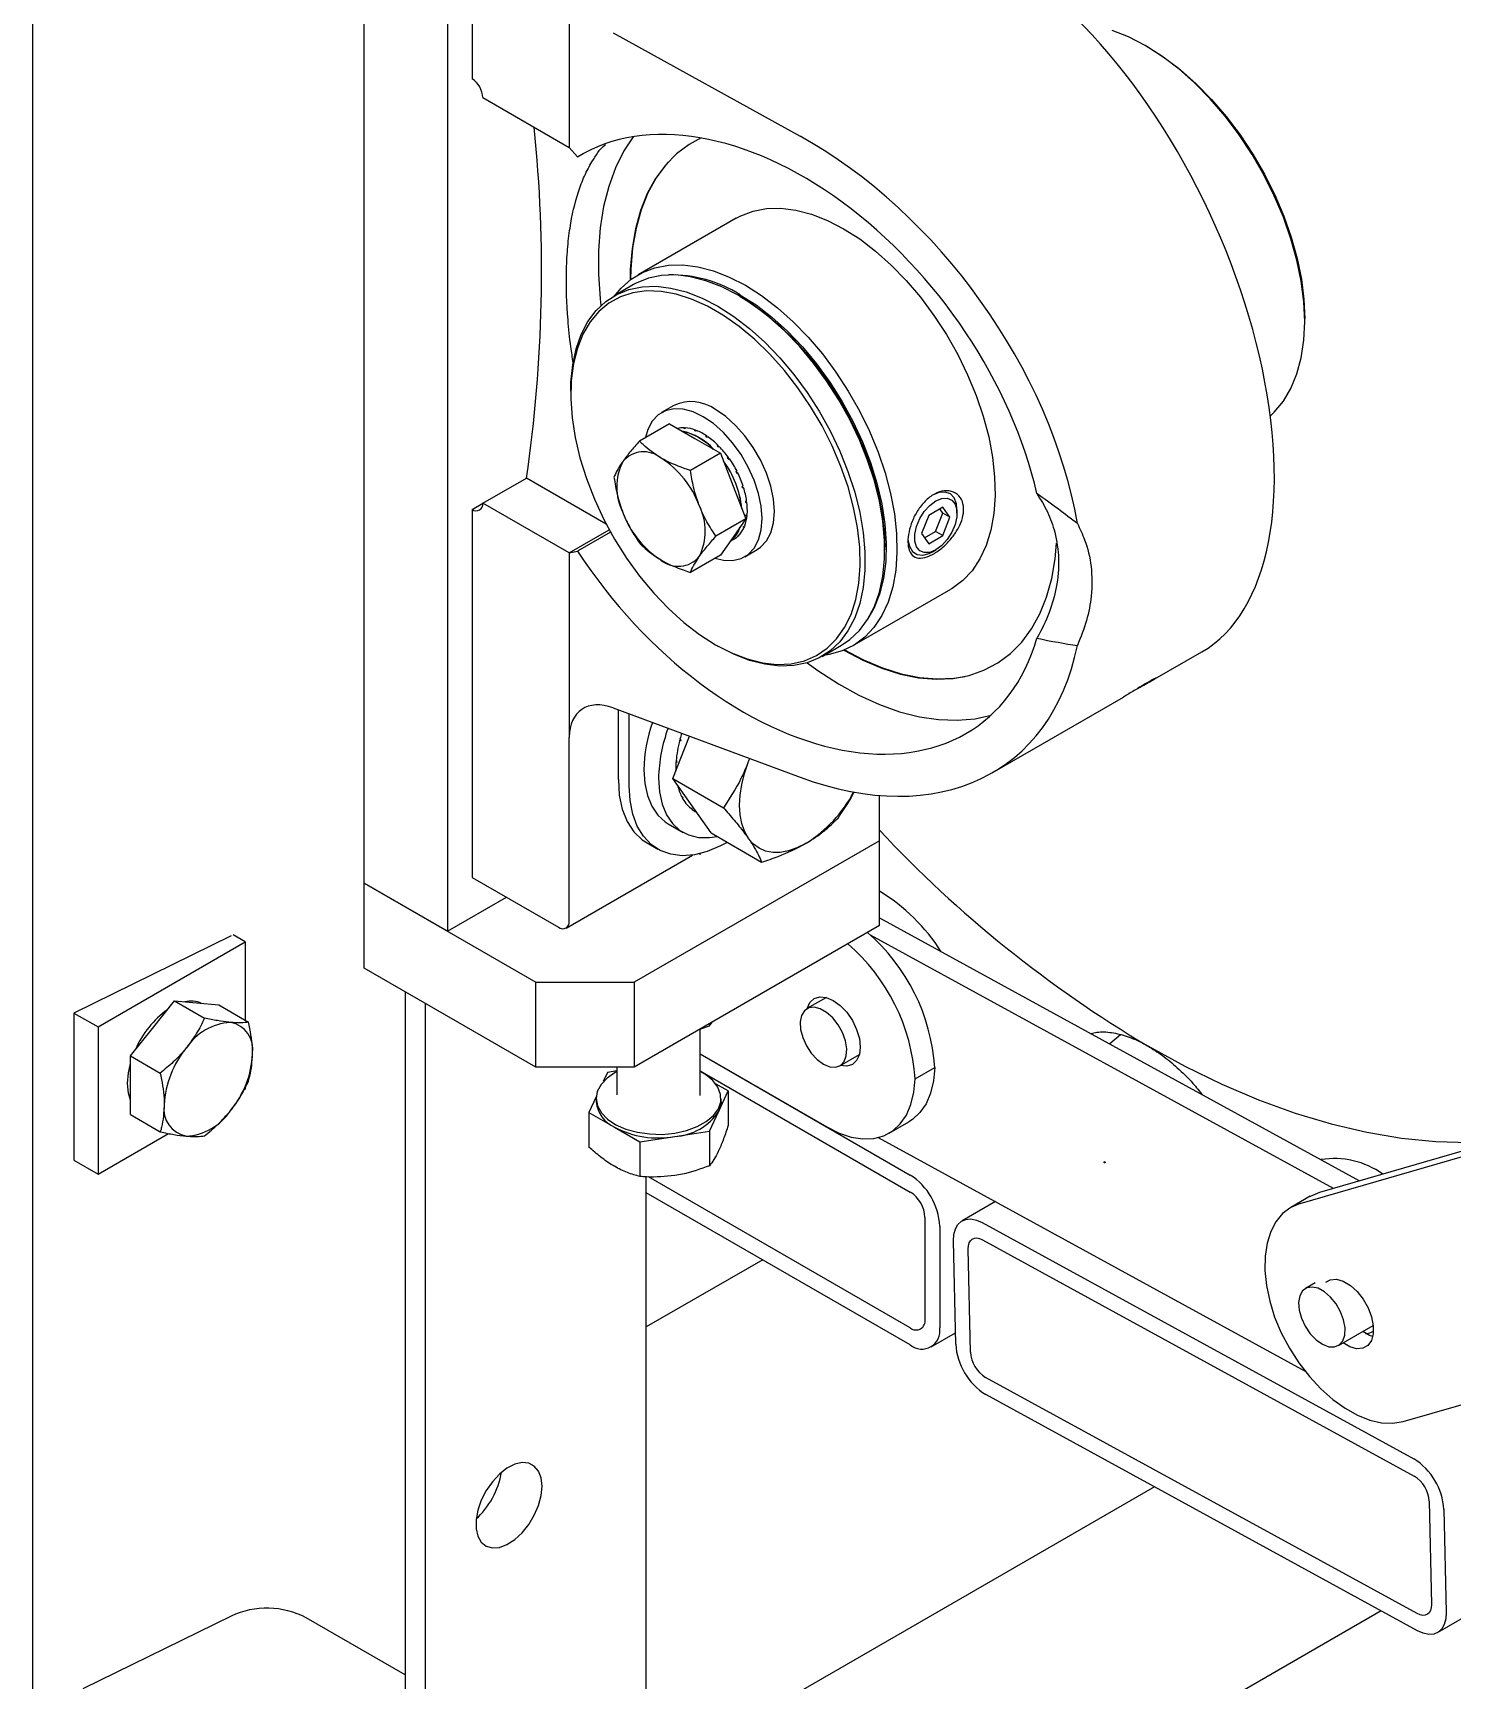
# Model space of a CAD drawing. Header units: millimetres. Extents: x 0 to 11880, y 0 to 8400.
# Drawn here: x 4845.3 to 5049.8, y 375.3 to 612.7 of the extents above; entities that cross this region are included whole.
import ezdxf

# ---------------------------------------------------------------- set-up
doc = ezdxf.new("R2010")
doc.units = ezdxf.units.MM
doc.header["$LTSCALE"] = 20

msp = doc.modelspace()

# ---------------------------------------------------------------- linework, layer by layer
at = {"color": 7, "linetype": 'Continuous', "lineweight": 25}
for p, q in [((4845.28, 332.28), (4845.28, 854.87)), ((4845.28, 375.15), (4845.28, 777.3)), ((4893.01, 490.17), (4893.01, 669.81)), ((4905.03, 662.87), (4905.03, 483.23)), ((4908.57, 659.19), (4908.57, 606.12)), ((4922.57, 622.82), (4922.57, 596.24)), ((4928.88, 612.75), (4955.85, 597.85)), ((5005.94, 610.73), (5005.58, 610.93)), ((4910.12, 603.42), (4922.57, 596.24)), ((4923.76, 594.89), (4922.57, 596.24)), ((4923.76, 594.89), (4924.59, 595.37)), ((4946.64, 586.05), (4932.5, 577.89)), ((4931.82, 576.46), (4928.99, 574.82)), ((4947.18, 574.77), (4946.82, 574.97)), ((5028.56, 571.13), (5028.56, 571.54)), ((4922.78, 561.09), (4922.78, 560.68)), ((4937.64, 559.03), (4935.87, 558.01)), ((4936.99, 556.39), (4932.68, 553.91)), ((4936.99, 556.39), (4940.67, 554.27)), ((4939.02, 555.75), (4939.16, 555.83)), ((4939.2, 555.77), (4939.16, 555.83)), ((4939.16, 555.74), (4939.3, 555.82)), ((4940.6, 555.42), (4940.74, 555.5)), ((4940.67, 554.27), (4944.34, 552.15)), ((4940.79, 555.38), (4940.74, 555.5)), ((4940.75, 555.36), (4940.89, 555.44)), ((4942.26, 554.55), (4942.4, 554.63)), ((4942.44, 554.46), (4942.4, 554.63)), ((4942.41, 554.45), (4942.55, 554.53)), ((4944.34, 552.15), (4940.03, 549.66)), ((4943.89, 553.21), (4944.03, 553.29)), ((4944.03, 553.06), (4944.03, 553.29)), ((4944.03, 553.06), (4944.17, 553.14)), ((4944.34, 552.15), (4946.18, 547.42)), ((4945.36, 551.47), (4945.5, 551.55)), ((4945.45, 551.35), (4945.5, 551.55)), ((4945.48, 551.3), (4945.63, 551.38)), ((4910.12, 544.96), (4916.39, 548.58)), ((4927.89, 541.94), (4916.39, 548.58)), ((4946.59, 549.47), (4946.73, 549.55)), ((4946.63, 549.4), (4946.73, 549.55)), ((4946.69, 549.28), (4946.83, 549.36)), ((4946.18, 547.42), (4948.02, 542.68)), ((4947.49, 547.34), (4947.63, 547.42)), ((4947.49, 547.34), (4947.63, 547.42)), ((4947.55, 547.14), (4947.69, 547.23)), ((4908.57, 544.06), (4910.12, 544.96)), ((4908.57, 544.06), (4908.57, 490.99)), ((4922.57, 537.78), (4910.12, 544.96)), ((4947.99, 545.22), (4948.13, 545.3)), ((4948.16, 545.12), (4948.01, 545.1)), ((4948.02, 545.03), (4948.16, 545.12)), ((4976.41, 544.37), (4974.37, 543.19)), ((4976.39, 543.52), (4975.97, 544.12)), ((4977.43, 542.92), (4976.41, 544.37)), ((4978.44, 543.5), (4978.44, 544.06)), ((4948.02, 542.68), (4943.71, 540.19)), ((4948.02, 542.68), (4946.18, 540.07)), ((4947.66, 541.46), (4947.8, 541.54)), ((4947.72, 541.59), (4947.86, 541.67)), ((4947.8, 541.54), (4947.72, 541.59)), ((4948.06, 543.09), (4948.2, 543.18)), ((4948.07, 543.26), (4948.21, 543.34)), ((4948.2, 543.18), (4948.07, 543.21)), ((4974.37, 543.19), (4973.35, 540.56)), ((4975.36, 540.89), (4976.39, 543.52)), ((4977.43, 542.92), (4976.39, 543.52)), ((4976.41, 540.29), (4977.43, 542.92)), ((4922.57, 537.78), (4928.33, 541.1)), ((4928.52, 540.77), (4923.76, 538.02)), ((4946.18, 540.07), (4944.34, 537.45)), ((4945.76, 539.47), (4946.37, 539.82)), ((4946.87, 540.23), (4947.01, 540.31)), ((4946.95, 540.32), (4947.1, 540.41)), ((4947.01, 540.31), (4946.98, 540.34)), ((4973.35, 540.56), (4974.37, 539.11)), ((4973.76, 539.97), (4975.36, 540.89)), ((4974.37, 539.11), (4976.41, 540.29)), ((4976.41, 540.29), (4975.36, 540.89)), ((4922.57, 537.78), (4923.76, 538.02)), ((4922.57, 537.78), (4922.57, 511.19)), ((4944.34, 537.45), (4940.03, 534.97)), ((4947.87, 537.23), (4949.64, 538.25)), ((4968.03, 538.23), (4968.03, 538.64)), ((4974.91, 537.93), (4975.39, 538.21)), ((4963.4, 524.37), (4977.54, 532.53)), ((4943.63, 524.55), (4943.99, 524.35)), ((4958.99, 522.86), (4961.82, 524.49)), ((5006.63, 519.42), (5013.72, 523.51)), ((5004.5, 518.25), (5004.85, 518.44)), ((4928.88, 515.44), (4955.85, 505.44)), ((4983.52, 506.08), (5002.43, 517)), ((4929.64, 505.11), (4929.64, 515.16)), ((4931.19, 504.21), (4931.19, 514.58)), ((4922.57, 484.7), (4922.57, 511.19)), ((4937.49, 505.24), (4939.87, 511.37)), ((4938.66, 510.85), (4938.47, 510.74)), ((4938.61, 510.66), (4938.47, 510.74)), ((4938.66, 510.85), (4938.52, 510.94)), ((4938.07, 507.74), (4937.94, 507.63)), ((4938.08, 507.54), (4937.94, 507.63)), ((4938.1, 507.73), (4937.96, 507.81)), ((4948.34, 507.55), (4948.42, 507.75)), ((4948.55, 508.15), (4948.42, 507.75)), ((4948.42, 507.75), (4948.58, 508.14)), ((4937.49, 505.24), (4944.77, 501.04)), ((4943.01, 497.4), (4937.49, 505.24)), ((4938.9, 502.56), (4938.76, 502.64)), ((4938.86, 502.59), (4938.83, 502.52)), ((4938.97, 502.44), (4938.83, 502.52)), ((4967.26, 496.29), (4967.26, 502.81)), ((4936.84, 498.72), (4938.96, 497.49)), ((4940.22, 500.88), (4940.08, 500.96)), ((4940.18, 500.9), (4940.18, 500.88)), ((4940.32, 500.8), (4940.18, 500.88)), ((4940.71, 500.52), (4940.88, 500.43)), ((4943.01, 497.4), (4950.28, 493.2)), ((4948.42, 496.57), (4948.34, 496.68)), ((4922.11, 483.69), (4940.34, 494.22)), ((4967.26, 496.29), (4931.9, 475.88)), ((4933.78, 495.96), (4935.34, 495.06)), ((4941.44, 494.25), (4941.44, 494.43)), ((4956.73, 495.93), (4956.57, 495.84)), ((4967.26, 484.04), (4967.26, 496.29)), ((4905.03, 483.23), (4893.01, 490.17)), ((4893.01, 490.17), (4917.76, 475.88)), ((4893.01, 477.92), (4893.01, 490.17)), ((4908.57, 490.99), (4921.01, 483.8)), ((4905.03, 483.23), (4913.52, 488.13)), ((4967.26, 485.17), (5036.47, 447.27)), ((4873.82, 482.57), (4851.19, 471.44)), ((4875.87, 481.69), (4874.11, 482.7)), ((4967.26, 484.04), (4931.9, 463.63)), ((4965.95, 482.71), (5032.66, 446.17)), ((4854.66, 469.44), (4875.87, 481.69)), ((4875.87, 481.69), (4875.87, 470.41)), ((4917.76, 463.63), (4893.01, 477.92)), ((4917.76, 475.88), (4931.9, 475.88)), ((4917.76, 463.63), (4917.76, 475.88)), ((4931.9, 475.88), (4931.9, 463.63)), ((4862.51, 469.23), (4865.69, 473.19)), ((4865.69, 473.19), (4870, 470.7)), ((4865.69, 473.19), (4868.87, 472.9)), ((4868.87, 472.9), (4872.05, 472.62)), ((4872.05, 472.62), (4876.36, 470.13)), ((4898.9, 474.52), (4898.9, 345.15)), ((4901.85, 342.5), (4901.85, 472.82)), ((4959.62, 473.69), (4956.82, 472.08)), ((4851.19, 471.44), (4851.19, 450.21)), ((4851.19, 471.44), (4854.66, 469.44)), ((4854.66, 469.44), (4854.66, 448.21)), ((4859.32, 465.27), (4862.51, 469.23)), ((4941.37, 469.1), (4942.78, 469.6)), ((4941.44, 459.63), (4941.44, 469.12)), ((4942.78, 469.6), (4943.16, 470.13)), ((4942.78, 469.92), (4942.78, 469.6)), ((5001.99, 468.31), (5000.46, 466.99)), ((4941.44, 465.56), (4971.71, 448.08)), ((4941.44, 465.56), (4959.69, 455.02)), ((4961.57, 463.85), (4964.37, 465.47)), ((4859.32, 465.27), (4863.63, 462.78)), ((4859.32, 461.03), (4859.32, 465.27)), ((4931.9, 463.63), (4917.76, 463.63)), ((4929.44, 463.1), (4928.09, 462.89)), ((4929.44, 463.63), (4929.44, 459.63)), ((4941.44, 463.11), (4971.71, 445.63)), ((4972.41, 461.97), (4975.24, 463.6)), ((4859.32, 456.79), (4859.32, 461.03)), ((4928.09, 462.89), (4927.47, 461.55)), ((4945.47, 460.2), (4943.66, 461.25)), ((5030.72, 445.61), (5086.7, 461.8)), ((4875.68, 460.35), (4875.87, 460.45)), ((4875.87, 460.7), (4875.87, 460.45)), ((4926.44, 459.35), (4925.4, 457.1)), ((4926.44, 459.14), (4926.44, 458.65)), ((4941.43, 459.55), (4941.44, 459.63)), ((4944.13, 457.3), (4945.47, 460.2)), ((4944.44, 458.65), (4944.44, 459.14)), ((4945.47, 460.2), (4945.47, 455.22)), ((5027.89, 443.98), (5083.88, 460.17)), ((4859.32, 456.79), (4863.63, 454.3)), ((4925.4, 457.1), (4925.4, 452.12)), ((4925.4, 457.1), (4929.07, 454.98)), ((4942.78, 454.41), (4944.13, 457.3)), ((4854.66, 448.21), (4864.81, 454.07)), ((4929.07, 454.98), (4932.75, 452.85)), ((4932.75, 452.85), (4937.77, 453.63)), ((4937.77, 453.63), (4942.78, 454.41)), ((4942.78, 454.41), (4942.78, 449.43)), ((4968.68, 454.13), (4971.51, 455.76)), ((4932.75, 452.85), (4932.75, 447.88)), ((4967.09, 453.49), (5028.63, 419.79)), ((4851.19, 450.21), (4854.66, 448.21)), ((4933.67, 360.87), (4933.67, 447.81)), ((4971.71, 426.03), (4933.97, 447.82)), ((4971.71, 423.58), (4933.67, 445.54)), ((4983.98, 444.25), (4979.17, 441.47)), ((5029.36, 445.03), (5026.53, 443.4)), ((4973.83, 441.96), (4973.83, 427.26)), ((4975.95, 440.73), (4975.95, 426.03)), ((4982.06, 441.24), (5044.27, 407.17)), ((4978.26, 423.72), (4977.93, 438.6)), ((4980.38, 422.55), (4980.05, 437.44)), ((4982.12, 438.75), (5044.32, 404.69)), ((4950.44, 435.86), (4933.67, 426.18)), ((5030.06, 432.54), (5028.65, 431.72)), ((5042.75, 412.54), (5098.73, 428.74)), ((4974.71, 423.29), (4978.22, 425.31)), ((5033.4, 423.49), (5038.44, 426.4)), ((5044.76, 384.85), (4982.55, 418.91)), ((5044.81, 382.37), (4982.61, 416.43)), ((5006.89, 403.14), (4901.85, 342.5)), ((5046.5, 401.05), (5046.82, 386.17)), ((5048.62, 399.89), (5048.94, 385.01)), ((5047.7, 382.13), (5070.75, 395.44)), ((5039.55, 385.25), (4901.85, 305.75)), ((4873.82, 384.5), (4852.48, 374)), ((4898.9, 376.04), (4884.67, 384.25))]:
    msp.add_line(p, q, dxfattribs=at)
at = {"color": 7, "linetype": 'Continuous', "lineweight": 25, "flags": 128}
for points in [[(5023.6, 557.52), (5024.17, 558.07), (5025.48, 559.64), (5026.57, 561.48), (5027.44, 563.58), (5028.06, 565.9), (5028.44, 568.43), (5028.56, 571.13), (5028.44, 573.98), (5028.06, 576.94), (5027.44, 579.98), (5026.57, 583.07), (5025.48, 586.18), (5024.17, 589.26), (5022.66, 592.29), (5020.96, 595.24), (5019.09, 598.07), (5017.07, 600.75), (5014.93, 603.24), (5012.68, 605.54), (5010.36, 607.6), (5007.98, 609.4), (5005.58, 610.93), (5003.18, 612.18), (5000.8, 613.11)], [(5005.94, 610.73), (5008.3, 609.22), (5010.64, 607.44), (5012.93, 605.41), (5015.14, 603.16), (5017.25, 600.7), (5019.23, 598.06), (5021.07, 595.28), (5022.75, 592.38), (5024.24, 589.39), (5025.53, 586.35), (5026.61, 583.3), (5027.45, 580.25), (5028.07, 577.26), (5028.44, 574.34), (5028.56, 571.54)], [(4931.77, 597.79), (4930.43, 595.73), (4929.22, 593.3), (4928.25, 590.63), (4927.51, 587.74), (4927.02, 584.66), (4926.77, 581.39), (4926.77, 577.97), (4927.02, 574.42), (4927.13, 573.44)], [(4941.58, 597.61), (4939.86, 596.68), (4938.04, 595.33), (4936.42, 593.68), (4935, 591.76), (4933.81, 589.58), (4932.84, 587.16), (4932.1, 584.51), (4931.61, 581.66), (4931.36, 578.63), (4931.33, 577.1)], [(4936.8, 594.11), (4936.51, 593.78), (4935.09, 591.86), (4933.89, 589.68), (4932.92, 587.25), (4932.19, 584.6), (4931.69, 581.75), (4931.45, 578.71), (4931.41, 577.17)], [(4946.64, 586.05), (4947.27, 586.39), (4949.06, 587.07), (4951, 587.43), (4953.07, 587.48), (4955.23, 587.21), (4957.47, 586.62), (4959.77, 585.72), (4962.09, 584.52)], [(4962.09, 584.52), (4964.42, 583.04), (4966.71, 581.29), (4968.96, 579.29), (4971.12, 577.06), (4973.19, 574.63), (4975.12, 572.02), (4976.91, 569.28), (4978.54, 566.41), (4979.97, 563.47), (4981.21, 560.48), (4982.22, 557.48), (4983.01, 554.5), (4983.56, 551.57), (4983.87, 548.73), (4983.94, 546.01), (4983.75, 543.44), (4983.32, 541.05), (4982.65, 538.87), (4981.74, 536.92), (4980.62, 535.22), (4979.28, 533.79), (4977.75, 532.65), (4977.54, 532.53)], [(4929.25, 574.97), (4930.07, 575.95), (4931.51, 577.24), (4933.13, 578.22), (4934.92, 578.9), (4936.86, 579.27), (4938.92, 579.32), (4941.09, 579.04), (4943.33, 578.46), (4945.63, 577.56), (4947.95, 576.36)], [(4961.82, 524.49), (4962.99, 525.28), (4964.38, 526.59), (4965.56, 528.18), (4966.53, 530.03), (4967.26, 532.12), (4967.75, 534.43), (4968, 536.92), (4968, 539.57), (4967.75, 542.35), (4967.26, 545.23), (4966.53, 548.17), (4965.56, 551.13), (4964.38, 554.09), (4962.99, 557), (4961.41, 559.84), (4959.66, 562.57), (4957.76, 565.15), (4955.73, 567.57), (4953.59, 569.78), (4951.38, 571.77), (4949.11, 573.5), (4946.82, 574.97), (4944.53, 576.15), (4942.26, 577.03), (4940.05, 577.6), (4937.91, 577.85), (4935.88, 577.78), (4933.98, 577.39), (4932.23, 576.68), (4931.82, 576.46)], [(4922.78, 561.09), (4922.81, 562.4), (4923.06, 564.89), (4923.55, 567.2), (4924.29, 569.29), (4925.25, 571.14), (4926.43, 572.73), (4927.82, 574.03), (4929.4, 575.05), (4931.15, 575.75), (4933.06, 576.15), (4935.08, 576.22), (4937.22, 575.97), (4939.43, 575.4), (4941.7, 574.52), (4943.99, 573.34), (4946.29, 571.87), (4948.55, 570.13), (4950.77, 568.15), (4952.9, 565.93), (4954.93, 563.52), (4956.83, 560.93), (4958.58, 558.2), (4960.16, 555.37), (4961.55, 552.45), (4962.73, 549.5), (4963.7, 546.53), (4964.43, 543.6), (4964.93, 540.72), (4965.17, 537.94), (4965.17, 535.29), (4964.93, 532.79), (4964.43, 530.49), (4963.7, 528.4), (4962.73, 526.55), (4961.55, 524.96), (4960.16, 523.65), (4958.58, 522.64), (4956.83, 521.93), (4954.93, 521.54), (4952.9, 521.47), (4950.77, 521.72), (4948.55, 522.29), (4946.29, 523.17), (4943.99, 524.35), (4943.99, 524.35)], [(4943.64, 524.55), (4945.93, 523.37), (4948.2, 522.5), (4950.41, 521.95), (4952.54, 521.71), (4954.56, 521.81), (4956.45, 522.23), (4958.18, 522.98), (4959.74, 524.03), (4961.1, 525.38), (4962.25, 527.02), (4963.17, 528.91), (4963.86, 531.05), (4964.3, 533.4), (4964.49, 535.94), (4964.43, 538.63), (4964.11, 541.44), (4963.55, 544.34), (4962.74, 547.29), (4961.7, 550.25), (4960.45, 553.2), (4958.99, 556.09), (4957.34, 558.89), (4955.52, 561.57), (4953.57, 564.09), (4951.49, 566.42), (4949.31, 568.54), (4947.07, 570.42), (4944.79, 572.03), (4942.49, 573.35), (4940.2, 574.38), (4937.96, 575.09), (4935.79, 575.49), (4933.71, 575.55), (4931.75, 575.29), (4929.94, 574.71), (4928.29, 573.81), (4926.83, 572.61), (4925.57, 571.11), (4924.54, 569.34), (4923.73, 567.32), (4923.17, 565.07), (4922.85, 562.63), (4922.79, 560.01), (4922.98, 557.26), (4923.42, 554.4), (4924.1, 551.47), (4925.03, 548.51), (4926.18, 545.54), (4927.54, 542.62), (4929.09, 539.77), (4930.83, 537.03), (4932.71, 534.42), (4934.74, 531.99), (4936.87, 529.77), (4939.08, 527.77), (4941.34, 526.02), (4943.64, 524.55)], [(4947.17, 575.01), (4949.49, 573.53), (4951.78, 571.76), (4954.02, 569.74), (4956.17, 567.49), (4958.21, 565.04), (4960.12, 562.41), (4961.87, 559.64), (4963.44, 556.76), (4964.81, 553.8), (4965.98, 550.81), (4966.91, 547.82), (4967.6, 544.86), (4968.05, 541.97), (4968.24, 539.19), (4968.17, 536.55), (4967.85, 534.08), (4967.28, 531.81), (4966.47, 529.76), (4965.56, 528.18)], [(4947.18, 574.77), (4948.32, 574.07), (4950.61, 572.46), (4952.85, 570.58), (4955.02, 568.47), (4957.1, 566.13), (4959.06, 563.61), (4960.87, 560.94), (4962.52, 558.13), (4963.98, 555.24), (4965.24, 552.29), (4966.28, 549.33), (4967.08, 546.38), (4967.65, 543.48), (4967.96, 540.67), (4968.03, 538.64)], [(4947.95, 576.36), (4950.27, 574.88), (4952.57, 573.12), (4954.81, 571.12), (4956.98, 568.89), (4959.04, 566.46), (4960.98, 563.86), (4962.77, 561.11), (4964.39, 558.25), (4965.83, 555.31), (4967.06, 552.32), (4968.08, 549.32), (4968.87, 546.34), (4969.42, 543.41), (4969.73, 540.57), (4969.79, 537.85), (4969.61, 535.28), (4969.18, 532.89), (4968.51, 530.7), (4967.6, 528.75), (4966.47, 527.05), (4965.14, 525.63), (4963.61, 524.49), (4961.9, 523.65), (4960.03, 523.13), (4959.25, 523.01)], [(4941.87, 557.42), (4940.4, 558.12), (4938.97, 558.5), (4937.63, 558.55), (4936.42, 558.27), (4935.37, 557.67), (4934.52, 556.76), (4933.9, 555.57), (4933.56, 554.41)], [(4949.64, 538.25), (4950.14, 538.59), (4950.99, 539.5), (4951.61, 540.68), (4951.99, 542.11), (4952.12, 543.74), (4951.99, 545.52), (4951.61, 547.39), (4950.99, 549.3), (4950.14, 551.18), (4949.09, 553), (4947.88, 554.67), (4946.54, 556.17), (4945.11, 557.44), (4943.64, 558.44)], [(4943.6, 537.03), (4944.77, 536.73), (4946.11, 536.68), (4947.32, 536.96), (4948.37, 537.57), (4949.22, 538.48), (4949.84, 539.66), (4950.23, 541.09), (4950.36, 542.72), (4950.23, 544.5), (4949.84, 546.37), (4949.22, 548.27), (4948.37, 550.16), (4947.32, 551.98), (4946.11, 553.65), (4944.77, 555.15), (4943.34, 556.42), (4941.87, 557.42)], [(4938.81, 555.35), (4939.81, 555.11), (4941.09, 554.52)], [(4941.09, 554.52), (4942.37, 553.63), (4943.38, 552.71)], [(4978.44, 544.06), (4978.37, 544.84), (4978.05, 545.71), (4977.49, 546.29), (4976.75, 546.56), (4975.86, 546.5), (4974.91, 546.1)], [(4975.39, 538.21), (4974.53, 537.86), (4973.73, 537.82), (4973.08, 538.09), (4972.61, 538.67), (4972.36, 539.49), (4972.36, 540.5), (4972.61, 541.6), (4973.08, 542.72), (4973.73, 543.76), (4974.53, 544.63), (4975.39, 545.27), (4976.25, 545.62), (4977.04, 545.66), (4977.7, 545.39), (4978.17, 544.81), (4978.41, 543.99), (4978.41, 542.98), (4978.17, 541.88), (4977.7, 540.76), (4977.04, 539.72), (4976.25, 538.85), (4975.39, 538.21)], [(4962.13, 523.75), (4964.85, 522.32), (4967.59, 521.17), (4970.28, 520.32), (4972.9, 519.79), (4975.44, 519.58), (4977.87, 519.69), (4980.18, 520.11), (4982.33, 520.86), (4984.33, 521.91), (4986.15, 523.26), (4987.77, 524.9), (4989.18, 526.82), (4990.38, 529), (4991.35, 531.42), (4992.09, 534.07), (4992.58, 536.93), (4992.79, 539.2)], [(4971.38, 539.69), (4971.58, 538.73), (4972.02, 537.99), (4972.68, 537.56), (4973.5, 537.46), (4974.43, 537.69), (4974.91, 537.93)], [(4962.21, 523.8), (4964.97, 522.35), (4967.71, 521.2), (4970.4, 520.35), (4973.03, 519.82), (4975.57, 519.61), (4978, 519.72), (4979.6, 519.97)], [(4956.86, 521.94), (4958.4, 520.82), (4961.35, 518.9), (4964.31, 517.26), (4967.26, 515.92), (4970.17, 514.88), (4973.02, 514.16), (4975.79, 513.75), (4978.47, 513.66), (4981.04, 513.88), (4983.35, 514.4)], [(5004.85, 518.44), (5005.36, 518.73), (5005.84, 519.01), (5006.26, 519.25), (5006.6, 519.45), (5006.86, 519.6), (5007.02, 519.69), (5007.07, 519.72)], [(4933.31, 506.5), (4933.44, 504.55), (4933.82, 502.8), (4934.45, 501.27), (4935.31, 499.99), (4936.38, 499.01), (4936.84, 498.72)], [(4948.34, 496.68), (4947.81, 497.65), (4947.42, 498.77), (4947.18, 500.03), (4947.1, 501.4), (4947.18, 502.86), (4947.42, 504.39), (4947.81, 505.96), (4948.34, 507.55)], [(4929.64, 505.11), (4929.78, 502.87), (4930.21, 500.84), (4930.92, 499.07), (4931.88, 497.58), (4933.09, 496.41), (4933.78, 495.96)], [(4945.34, 496.05), (4944.37, 495.53), (4942.46, 494.73), (4940.6, 494.26), (4938.83, 494.12), (4937.18, 494.33), (4935.68, 494.87), (4934.36, 495.74), (4933.25, 496.92), (4932.36, 498.38), (4931.72, 500.11), (4931.32, 502.07), (4931.19, 504.21)], [(4935.44, 505.28), (4935.56, 503.33), (4935.95, 501.57), (4936.57, 500.04), (4937.43, 498.77), (4938.5, 497.78), (4939.77, 497.11), (4941.19, 496.75), (4942.76, 496.73), (4943.87, 496.9)], [(4956.57, 495.84), (4955.34, 495.24), (4954.14, 494.82), (4952.98, 494.61), (4951.88, 494.61), (4950.85, 494.8), (4949.93, 495.2), (4949.11, 495.79), (4948.42, 496.57)], [(4956.85, 472.09), (4956.85, 472.11), (4957.24, 472.97), (4957.86, 473.54), (4958.67, 473.79), (4959.6, 473.7), (4960.61, 473.27)], [(4960.61, 473.27), (4961.62, 472.54), (4962.55, 471.55), (4963.36, 470.37), (4963.98, 469.08), (4964.37, 467.77), (4964.5, 466.53), (4964.37, 465.45), (4963.98, 464.59), (4963.36, 464.02), (4962.55, 463.77), (4961.62, 463.86), (4961.6, 463.87)], [(4959.2, 464.08), (4960.1, 463.7), (4960.94, 463.64), (4961.65, 463.9), (4962.18, 464.46), (4962.48, 465.28), (4962.55, 466.29), (4962.36, 467.43), (4961.94, 468.62), (4961.32, 469.75), (4960.53, 470.75), (4959.65, 471.54), (4958.74, 472.07), (4957.86, 472.29), (4957.08, 472.2), (4956.45, 471.78), (4956.03, 471.09), (4955.84, 470.16), (4955.91, 469.07), (4956.21, 467.9), (4956.74, 466.73), (4957.45, 465.66), (4958.29, 464.75), (4959.2, 464.08)], [(5005.93, 466.7), (5011.28, 463.78), (5016.61, 461.19), (5021.91, 458.93), (5027.16, 457.02), (5032.36, 455.46), (5037.48, 454.26), (5042.52, 453.41), (5047.46, 452.92), (5052.29, 452.79), (5056.12, 452.96)], [(4858.9, 461.27), (4859.03, 462.83), (4859.32, 464.16)], [(4975.24, 463.6), (4975.06, 461.65), (4974.64, 459.89), (4973.98, 458.36), (4973.1, 457.08), (4972.01, 456.08), (4971.51, 455.76)], [(4859.32, 458.88), (4859.03, 459.87), (4858.9, 461.27)], [(4929.44, 463.01), (4929.18, 462.87), (4928.01, 462.07), (4927.14, 461.15), (4926.6, 460.14), (4926.44, 459.1), (4926.64, 458.05), (4927.2, 457.05), (4928.09, 456.14), (4929.29, 455.34), (4930.74, 454.71), (4932.38, 454.25), (4934.15, 454), (4935.97, 453.95), (4937.77, 454.12)], [(4937.77, 454.12), (4939.47, 454.49), (4941, 455.06), (4942.31, 455.79), (4943.34, 456.66), (4944.05, 457.63), (4944.4, 458.66), (4944.38, 459.71), (4944, 460.74), (4943.27, 461.7), (4942.21, 462.56), (4941.44, 463.01)], [(4959.69, 455.02), (4961.47, 454.14), (4963.21, 453.56), (4964.89, 453.3), (4966.46, 453.37), (4967.9, 453.75), (4969.18, 454.45), (4970.27, 455.45), (4971.15, 456.73), (4971.81, 458.26), (4972.23, 460.02), (4972.41, 461.97)], [(4944.44, 458.65), (4944.36, 457.97), (4944.13, 457.3)], [(4999.71, 450.01), (4999.74, 449.99), (4999.76, 449.96), (4999.78, 449.92), (4999.78, 449.89), (4999.78, 449.86), (4999.76, 449.84), (4999.74, 449.83), (4999.71, 449.84), (4999.69, 449.86), (4999.66, 449.89), (4999.65, 449.93), (4999.64, 449.96), (4999.65, 449.99), (4999.66, 450.01), (4999.68, 450.02), (4999.71, 450.01)], [(5029.36, 445.03), (5029.37, 445.04), (5030.72, 445.61)], [(4977.93, 438.6), (4977.99, 439.52), (4978.21, 440.32), (4978.58, 440.96), (4979.09, 441.42), (4979.72, 441.69), (4980.45, 441.75), (4981.24, 441.59), (4982.06, 441.24)], [(5027.89, 443.98), (5026.54, 443.41), (5025.37, 442.53), (5024.4, 441.36), (5023.65, 439.93), (5023.13, 438.26), (5022.85, 436.39), (5022.82, 434.34), (5023.04, 432.17), (5023.51, 429.91), (5024.22, 427.61), (5025.14, 425.32)], [(4980.05, 437.44), (4980.08, 437.9), (4980.19, 438.3), (4980.38, 438.62), (4980.63, 438.85), (4980.95, 438.98), (4981.31, 439.01), (4981.7, 438.93), (4982.12, 438.75)], [(5031.61, 432.66), (5032.24, 432.99), (5033.13, 433.05), (5034.11, 432.77), (5035.13, 432.18), (5036.11, 431.3), (5036.98, 430.19), (5037.69, 428.95), (5038.19, 427.64), (5038.44, 426.36), (5038.43, 425.19), (5038.16, 424.22), (5037.64, 423.51), (5036.91, 423.11), (5036.03, 423.04), (5035.05, 423.32), (5034.08, 423.88)], [(5031.11, 423.68), (5032.01, 423.33), (5032.84, 423.3), (5033.54, 423.58), (5034.05, 424.17), (5034.33, 425.01), (5034.37, 426.04), (5034.16, 427.19), (5033.72, 428.37), (5033.08, 429.49), (5032.28, 430.48), (5031.4, 431.25), (5030.48, 431.75), (5029.61, 431.94), (5028.84, 431.81), (5028.23, 431.37), (5027.83, 430.65), (5027.67, 429.71), (5027.76, 428.61), (5028.08, 427.43), (5028.63, 426.27), (5029.35, 425.21), (5030.2, 424.32), (5031.11, 423.68)], [(5025.14, 425.32), (5026.35, 423.1), (5027.72, 421), (5029.25, 419.05), (5030.88, 417.28), (5032.6, 415.74), (5034.37, 414.46), (5036.16, 413.46), (5037.92, 412.75), (5039.63, 412.36), (5041.25, 412.29), (5042.75, 412.54)], [(5038.35, 424.78), (5037.87, 424.95), (5036.91, 425.52)], [(4918.64, 403.23), (4918.51, 404.42), (4918.13, 405.41), (4917.53, 406.12), (4916.72, 406.54), (4915.76, 406.62), (4914.7, 406.38), (4913.59, 405.81), (4912.5, 404.96), (4911.48, 403.87), (4910.59, 402.59), (4909.88, 401.2), (4909.38, 399.77), (4909.13, 398.37), (4909.13, 397.09), (4909.38, 396), (4909.88, 395.14), (4910.59, 394.57), (4911.48, 394.32), (4912.5, 394.4), (4913.59, 394.81), (4914.7, 395.52), (4915.76, 396.5), (4916.72, 397.69), (4917.53, 399.04), (4918.13, 400.46), (4918.51, 401.88), (4918.64, 403.23)], [(5046.82, 386.17), (5046.79, 385.71), (5046.68, 385.31), (5046.5, 384.98), (5046.24, 384.75), (5045.93, 384.62), (5045.56, 384.59), (5045.17, 384.67), (5044.76, 384.85)], [(5048.94, 385.01), (5048.88, 384.08), (5048.66, 383.28), (5048.29, 382.64), (5047.78, 382.18), (5047.15, 381.91), (5046.43, 381.86), (5045.64, 382.01), (5044.81, 382.37)]]:
    msp.add_lwpolyline(points, dxfattribs=at)
at = {"color": 7, "linetype": 'Continuous', "lineweight": 25}
for centre, radius, start, end in [((4906.74, 603.27), 3.38, 2.6055, 57.3945), ((4715.68, 578.28), 202.9, 351.5828, 5.9085), ((4970.23, 563.99), 45, 137.9719, 138.2374), ((4937.31, 559.36), 18.5, 57.7868, 91.3186), ((4940.14, 553.72), 5.87, 53.4704, 115.2191), ((4939.02, 552.23), 3.6, 87.7291, 103.9973), ((4938.88, 551.58), 4.17, 86.1486, 88.0397), ((4938.9, 550.65), 5.19, 69.1713, 85.5776), ((4937.06, 547.05), 8.48, 41.8837, 78.1216), ((4938.35, 549.33), 6.5, 68.2992, 69.7057), ((4937.87, 548), 8.03, 55.647, 67.9048), ((4936.82, 546.49), 9.72, 54.9248, 55.9997), ((4935.97, 545.23), 11.39, 44.9953, 54.6995), ((4937.63, 547.29), 8.22, 153.4364, 206.5636), ((4933.29, 548.39), 3.96, 50.7518, 139.4672), ((4928.34, 539.82), 13.81, 20.2271, 57.362), ((4934.74, 543.99), 12.98, 44.3063, 45.1929), ((4933.96, 543.22), 14.23, 35.8364, 44.1994), ((4933.53, 542.74), 13.98, 5.9944, 36.417), ((4933.78, 542.84), 13.72, 5.6974, 36.714), ((4933.08, 542.58), 15.16, 35.1258, 35.9251), ((4932.93, 542.45), 15.53, 27.2157, 35.1074), ((4932.86, 542.41), 15.45, 26.4296, 27.2192), ((4933.61, 542.78), 14.77, 18.334, 26.4941), ((4934.46, 543.04), 13.72, 17.3982, 18.2528), ((4936.01, 543.53), 12.25, 8.3203, 17.5628), ((4909.17, 544.81), 0.961, 230.7967, 9.214), ((4933.95, 540.93), 8.22, 333.4364, 26.5636), ((4937.46, 543.72), 10.64, 7.1191, 8.1313), ((4939.31, 543.96), 8.92, 355.9986, 7.4249), ((4943.24, 548.39), 13.81, 200.2271, 237.362), ((4943.53, 542.55), 3.79, 306.2244, 343.5742), ((4943.66, 542.45), 3.64, 305.3889, 344.4098), ((4944.26, 542.97), 3.82, 317.8514, 337.9937), ((4943.35, 543.25), 4.68, 337.4261, 339.1773), ((4942.36, 543.7), 5.86, 339.7102, 354.8434), ((4940.79, 543.81), 7.3, 354.3538, 355.6548), ((4944.84, 542.47), 3.06, 300.0593, 315.1791), ((4944.57, 542.53), 3.25, 315.0704, 317.3026), ((4938.29, 539.82), 3.96, 230.7518, 319.4672), ((4970.23, 563.99), 45, 281.7573, 282.0228), ((4955.21, 506.08), 21.9, 160.6452, 178.9), ((4957.5, 504.84), 22.07, 159.6772, 178.8562), ((4954.87, 506.36), 16.97, 165.0525, 175.1244), ((4957.92, 505.61), 20.12, 162.1714, 164.6608), ((4957.35, 505.73), 19.38, 164.6754, 165.2671), ((4951.07, 506.71), 13.16, 176.0083, 181.6672), ((4952.52, 506.56), 14.47, 175.3707, 176.0894), ((4945.44, 505.97), 7.46, 193.1655, 206.4517), ((4943.43, 504.93), 5.2, 207.6433, 229.8672), ((4944.43, 505.37), 6.19, 206.9286, 208.1942), ((4946.27, 512.49), 19.58, 302.2779, 332.0257), ((4942.97, 504.44), 4.53, 231.8787, 239.9936), ((4943.16, 504.43), 4.61, 230.3546, 231.8957), ((5096.1, 618.38), 176.46, 223.0976, 239.2698), ((4952.9, 465.45), 27.6, 32.5084, 58.6566), ((4921.62, 484.55), 0.961, 230.7967, 9.214), ((4947.04, 461.7), 28.26, 3.8536, 49.0818), ((4944.21, 460.07), 28.26, 3.8536, 49.0818), ((4868.06, 469.53), 3.64, 65.3834, 104.3976), ((4872.67, 460.78), 13.72, 125.6965, 156.7144), ((4874.24, 461.89), 8.21, 93.4295, 146.5651), ((4873.02, 466.2), 3.96, 350.7481, 79.4532), ((4878, 457.58), 13.81, 140.2279, 177.3607), ((4863.13, 466.2), 13.81, 320.2279, 357.3607), ((4930.96, 459.11), 4.55, 185.8452, 245.4749), ((4868.11, 457.58), 3.96, 170.7481, 259.4532), ((4866.89, 461.88), 8.21, 273.4295, 326.5651), ((4937.27, 461.83), 8.22, 273.4335, 326.5611), ((4935.42, 467.25), 13.82, 242.6428, 279.7711), ((5032.77, 438.26), 12.2, 54.8076, 98.8556), ((4966.74, 440.31), 9.22, 2.6055, 57.3945), ((4969.22, 441.75), 4.61, 2.6055, 57.3945), ((4972.54, 427.05), 1.31, 230.7967, 9.214), ((4973.37, 425.61), 2.62, 230.7967, 9.214), ((5037.39, 427.22), 1.98, 267.9749, 302.751), ((4987.45, 424.27), 9.21, 183.4426, 238.2566), ((4984.98, 422.83), 4.61, 183.4426, 238.2566), ((5039.42, 399.33), 9.21, 3.4426, 58.2566), ((5041.9, 400.77), 4.61, 3.4426, 58.2566), ((4878.99, 373.21), 12.42, 62.7921, 114.5688)]:
    msp.add_arc(centre, radius, start, end, dxfattribs=at)
for centre, major_axis, ratio, start_param, end_param in [((4988.49, 574.53), (-24.09, 51.62), 0.510163, 3.186029, 5.455038), ((4951.96, 553.44), (-29.64, 40.48), 0.637275, 4.116093, 6.228893), ((4951.96, 553.44), (-33.67, 45.99), 0.637275, 4.048426, 5.341331), ((4791.56, 627.47), (217.66, -101.57), 0.095286, 0.400176, 0.470529), ((4951.96, 553.44), (-29.64, 40.48), 0.637275, 1.48671, 3.59951), ((4791.56, 627.47), (217.66, -101.57), 0.095286, 5.901529, 5.971881), ((4951.96, 553.44), (-33.67, 45.99), 0.637275, 2.374272, 3.667178), ((4929.48, 508), (-5.22, 7.13), 0.637275, 5.515864, 6.999394), ((4908.52, 403.56), (3, 6.06), 0.529661, 4.034766, 5.238822)]:
    msp.add_ellipse(centre, major_axis=major_axis, ratio=ratio, start_param=start_param, end_param=end_param, dxfattribs=at)
for points, knots in [([(4923.15, 565.18), (4923.02, 565.96), (4922.69, 568.07), (4922.24, 572.53), (4922.07, 577.26), (4922.29, 581.58), (4922.75, 585.59), (4923.57, 589.14), (4924.73, 592.18), (4925.99, 594.49), (4926.98, 596.03), (4927.75, 596.66), (4927.77, 596.67)], [0, 0, 0, 0, 0.0546479, 0.148866, 0.3264734, 0.417669, 0.5095539, 0.6848525, 0.7747281, 0.8652339, 0.9976621, 1, 1, 1, 1]), ([(4932.68, 553.91), (4932.23, 553.39), (4931.3, 552.35), (4930.62, 551.43), (4930.28, 550.96)], [0, 0, 0, 0, 0.495458, 1, 1, 1, 1]), ([(4935.79, 551.46), (4934.86, 552.08), (4933.71, 552.85), (4932.85, 553.73), (4932.68, 553.91)], [0, 0, 0, 0, 0.803647, 1, 1, 1, 1]), ([(4930.28, 550.96), (4930.24, 550.9), (4929.91, 550.44), (4929.41, 549.62), (4929.14, 548.99), (4929.01, 548.68)], [0, 0, 0, 0, 0.07009, 0.530784, 1, 1, 1, 1]), ([(4940.03, 549.66), (4938.85, 550.07), (4937.34, 550.6), (4936.07, 551.3), (4935.79, 551.46)], [0, 0, 0, 0, 0.779636, 1, 1, 1, 1]), ([(4929.01, 548.68), (4929.15, 547.82), (4929.43, 546.08), (4929.99, 544.44), (4930.28, 543.61)], [0, 0, 0, 0, 0.495458, 1, 1, 1, 1]), ([(4941.3, 544.6), (4941.26, 544.71), (4940.93, 545.57), (4940.44, 547.24), (4940.17, 548.85), (4940.03, 549.66)], [0, 0, 0, 0, 0.07009, 0.530784, 1, 1, 1, 1]), ([(4978.23, 540.69), (4977.91, 540.25), (4977.21, 539.3), (4975.88, 538.12), (4974.46, 537.26), (4973.15, 536.92), (4972.13, 537.19), (4971.51, 538.04), (4971.31, 539.31), (4971.48, 540.8), (4971.95, 542.37), (4972.74, 543.92), (4973.83, 545.32), (4975.18, 546.36), (4976.65, 546.83), (4978, 546.65), (4978.99, 545.85), (4979.45, 544.62), (4979.38, 543.2), (4978.93, 541.85), (4978.44, 541.04), (4978.23, 540.69)], [0, 0, 0, 0, 0.047464, 0.102928, 0.161192, 0.220499, 0.27911, 0.334759, 0.38563, 0.432893, 0.479913, 0.529716, 0.583677, 0.641157, 0.700308, 0.759369, 0.81631, 0.868849, 0.917011, 0.963717, 1, 1, 1, 1]), ([(4989.95, 546.34), (4990.49, 545.47), (4991.58, 543.72), (4992.69, 540.55), (4993.22, 536.89), (4992.9, 532.96), (4991.8, 529.12), (4990.65, 526.7), (4989.96, 525.5), (4989.95, 525.48)], [0, 0, 0, 0, 0.145172, 0.293096, 0.474618, 0.662555, 0.827988, 0.997764, 1, 1, 1, 1]), ([(4943.71, 540.19), (4943.25, 540.87), (4942.33, 542.24), (4941.64, 543.81), (4941.3, 544.6)], [0, 0, 0, 0, 0.495458, 1, 1, 1, 1]), ([(4930.28, 543.61), (4930.32, 543.5), (4930.66, 542.66), (4931.4, 541.12), (4932.25, 539.85), (4932.68, 539.21)], [0, 0, 0, 0, 0.07009, 0.530784, 1, 1, 1, 1]), ([(4995.79, 542), (4996.16, 541.24), (4997.1, 539.29), (4997.91, 535.8), (4997.93, 531.84), (4997.22, 528), (4996.27, 525.63), (4995.79, 524.43)], [0, 0, 0, 0, 0.148076, 0.375376, 0.610735, 0.803042, 1, 1, 1, 1]), ([(4932.68, 539.21), (4932.85, 539.03), (4933.71, 538.15), (4934.86, 537.38), (4935.79, 536.76)], [0, 0, 0, 0, 0.196353, 1, 1, 1, 1]), ([(4941.3, 537.25), (4941.34, 537.31), (4941.68, 537.79), (4942.43, 538.74), (4943.28, 539.71), (4943.71, 540.19)], [0, 0, 0, 0, 0.07009, 0.530784, 1, 1, 1, 1]), ([(4935.79, 536.76), (4936.07, 536.6), (4937.34, 535.9), (4938.85, 535.38), (4940.03, 534.97)], [0, 0, 0, 0, 0.220364, 1, 1, 1, 1]), ([(4940.03, 534.97), (4940.17, 535.3), (4940.45, 535.97), (4941.02, 536.82), (4941.3, 537.25)], [0, 0, 0, 0, 0.495458, 1, 1, 1, 1]), ([(5004.16, 518.04), (5003.91, 517.89), (5003.38, 517.56), (5002.77, 517.19), (5002.52, 517.05), (5002.43, 517)], [0, 0, 0, 0, 0.371704, 0.777091, 1, 1, 1, 1]), ([(5007.02, 519.69), (5006.93, 519.65), (5006.75, 519.56), (5006.15, 519.23), (5005.4, 518.79), (5004.7, 518.37), (5004.29, 518.12), (5004.16, 518.04)], [0, 0, 0, 0, 0.22471, 0.449428, 0.673945, 0.898372, 1, 1, 1, 1]), ([(5004.85, 518.44), (5004.95, 518.49), (5005.31, 518.69), (5005.92, 519.02), (5006.56, 519.38), (5006.99, 519.63), (5007.14, 519.73), (5007.05, 519.7), (5007.02, 519.69)], [0, 0, 0, 0, 0.071077, 0.25122, 0.452112, 0.649168, 0.845197, 1, 1, 1, 1]), ([(4948.34, 507.55), (4948.01, 506.77), (4947.03, 504.43), (4945.67, 502.4), (4944.77, 501.04)], [0, 0, 0, 0, 0.334142, 1, 1, 1, 1]), ([(4961.31, 499.56), (4961.57, 499.95), (4962.38, 501.14), (4963.19, 502.39), (4963.62, 503.33), (4963.63, 503.35)], [0, 0, 0, 0, 0.320127, 0.983089, 1, 1, 1, 1]), ([(4944.77, 501.04), (4945.04, 500.74), (4945.86, 499.82), (4947.13, 498.32), (4947.94, 497.23), (4948.34, 496.68)], [0, 0, 0, 0, 0.193449, 0.59407, 1, 1, 1, 1]), ([(4956.73, 495.93), (4957.62, 496.5), (4959.36, 497.62), (4960.67, 498.92), (4961.31, 499.56)], [0, 0, 0, 0, 0.508529, 1, 1, 1, 1]), ([(4948.42, 496.57), (4948.71, 496.14), (4949.56, 494.87), (4950, 493.87), (4950.28, 493.2)], [0, 0, 0, 0, 0.334142, 1, 1, 1, 1]), ([(4950.28, 493.2), (4951.1, 493.46), (4953.36, 494.21), (4955.32, 495.2), (4956.57, 495.84)], [0, 0, 0, 0, 0.3592137, 1, 1, 1, 1]), ([(4870, 470.7), (4869.64, 469.96), (4868.92, 468.48), (4867.9, 467.11), (4867.38, 466.41)], [0, 0, 0, 0, 0.495458, 1, 1, 1, 1]), ([(4873.75, 470.09), (4873.67, 470.09), (4873.1, 470.15), (4871.9, 470.32), (4870.63, 470.57), (4870, 470.7)], [0, 0, 0, 0, 0.07009, 0.530784, 1, 1, 1, 1]), ([(4876.36, 470.13), (4876, 470.08), (4875.28, 469.99), (4874.26, 470.06), (4873.75, 470.09)], [0, 0, 0, 0, 0.495458, 1, 1, 1, 1]), ([(4876.93, 465.56), (4876.92, 465.88), (4876.9, 467.33), (4876.6, 468.9), (4876.36, 470.13)], [0, 0, 0, 0, 0.220364, 1, 1, 1, 1]), ([(4997.76, 468.47), (4998.04, 468.55), (4998.92, 468.79), (5000.69, 468.69), (5002.96, 468.15), (5004.74, 467.37), (5005.75, 466.81), (5005.93, 466.7)], [0, 0, 0, 0, 0.126622, 0.39884, 0.663974, 0.936733, 1, 1, 1, 1]), ([(4867.38, 466.41), (4867.31, 466.32), (4866.73, 465.61), (4865.53, 464.34), (4864.27, 463.31), (4863.63, 462.78)], [0, 0, 0, 0, 0.07009, 0.530784, 1, 1, 1, 1]), ([(4876.36, 461.64), (4876.43, 461.88), (4876.76, 463.06), (4876.86, 464.45), (4876.93, 465.56)], [0, 0, 0, 0, 0.196353, 1, 1, 1, 1]), ([(5005.93, 466.7), (5006.64, 466.26), (5008.07, 465.37), (5010.26, 463.54), (5012.23, 461.61), (5013.39, 460.17), (5013.86, 459.59)], [0, 0, 0, 0, 0.256096, 0.517953, 0.807095, 1, 1, 1, 1]), ([(4863.63, 462.78), (4863.87, 461.56), (4864.17, 459.98), (4864.2, 458.53), (4864.2, 458.21)], [0, 0, 0, 0, 0.779636, 1, 1, 1, 1]), ([(4873.75, 457.36), (4873.82, 457.45), (4874.39, 458.17), (4875.34, 459.58), (4876.02, 460.95), (4876.36, 461.64)], [0, 0, 0, 0, 0.07009, 0.530784, 1, 1, 1, 1]), ([(4864.2, 458.21), (4864.13, 457.1), (4864.04, 455.72), (4863.7, 454.53), (4863.63, 454.3)], [0, 0, 0, 0, 0.8036473, 1, 1, 1, 1]), ([(4870, 453.73), (4870.67, 454.28), (4872.04, 455.39), (4873.17, 456.7), (4873.75, 457.36)], [0, 0, 0, 0, 0.495458, 1, 1, 1, 1]), ([(4863.63, 454.3), (4864.31, 454.16), (4865.67, 453.88), (4866.81, 453.75), (4867.38, 453.68)], [0, 0, 0, 0, 0.495458, 1, 1, 1, 1]), ([(4867.38, 453.68), (4867.46, 453.68), (4868.03, 453.63), (4868.98, 453.61), (4869.66, 453.69), (4870, 453.73)], [0, 0, 0, 0, 0.07009, 0.530784, 1, 1, 1, 1]), ([(4945.47, 455.22), (4945.26, 454.57), (4944.81, 453.25), (4944.36, 452.2), (4944.13, 451.67)], [0, 0, 0, 0, 0.495458, 1, 1, 1, 1]), ([(4929.07, 449.34), (4928.98, 449.39), (4928.33, 449.78), (4927.08, 450.64), (4925.96, 451.62), (4925.4, 452.12)], [0, 0, 0, 0, 0.07009, 0.530784, 1, 1, 1, 1]), ([(4944.13, 451.67), (4944.1, 451.6), (4943.86, 451.09), (4943.4, 450.25), (4942.99, 449.71), (4942.78, 449.43)], [0, 0, 0, 0, 0.07009, 0.530784, 1, 1, 1, 1]), ([(4932.75, 447.88), (4932.15, 448.04), (4930.94, 448.36), (4929.7, 449.01), (4929.07, 449.34)], [0, 0, 0, 0, 0.495458, 1, 1, 1, 1]), ([(4942.78, 449.43), (4941.49, 448.96), (4939.84, 448.35), (4938.14, 448.06), (4937.77, 448)], [0, 0, 0, 0, 0.779636, 1, 1, 1, 1]), ([(4937.77, 448), (4936.4, 447.87), (4934.7, 447.72), (4933.07, 447.85), (4932.75, 447.88)], [0, 0, 0, 0, 0.803647, 1, 1, 1, 1])]:
    msp.add_open_spline(points, degree=3, knots=knots, dxfattribs=at)

doc.saveas('drawing.dxf')
